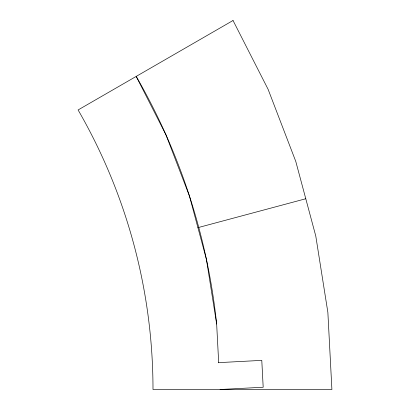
<?xml version="1.0" encoding="UTF-8"?>
<svg xmlns="http://www.w3.org/2000/svg" width="410" height="410" viewBox="0 0 410 410"><rect width="100%" height="100%" fill="white"/><g stroke="black" fill="none" stroke-linecap="round" stroke-linejoin="round"><path stroke-width="0.61" d="M197.922 227.652L305.783 198.753M218.679 362.635L261.785 360.375L263.189 387.24L220.088 389.5M216.659 324.049L206.404 259.31L189.44 196L165.953 134.808L136.197 76.409A626.183 626.183 0 0 1 216.659 324.049L218.689 362.809M233.034 20.5L78.095 109.957A559.091 559.091 0 0 1 152.997 389.5L331.905 389.5L327.862 312.358L315.782 236.063L295.784 161.448L268.104 89.329L233.034 20.5"/></g></svg>
